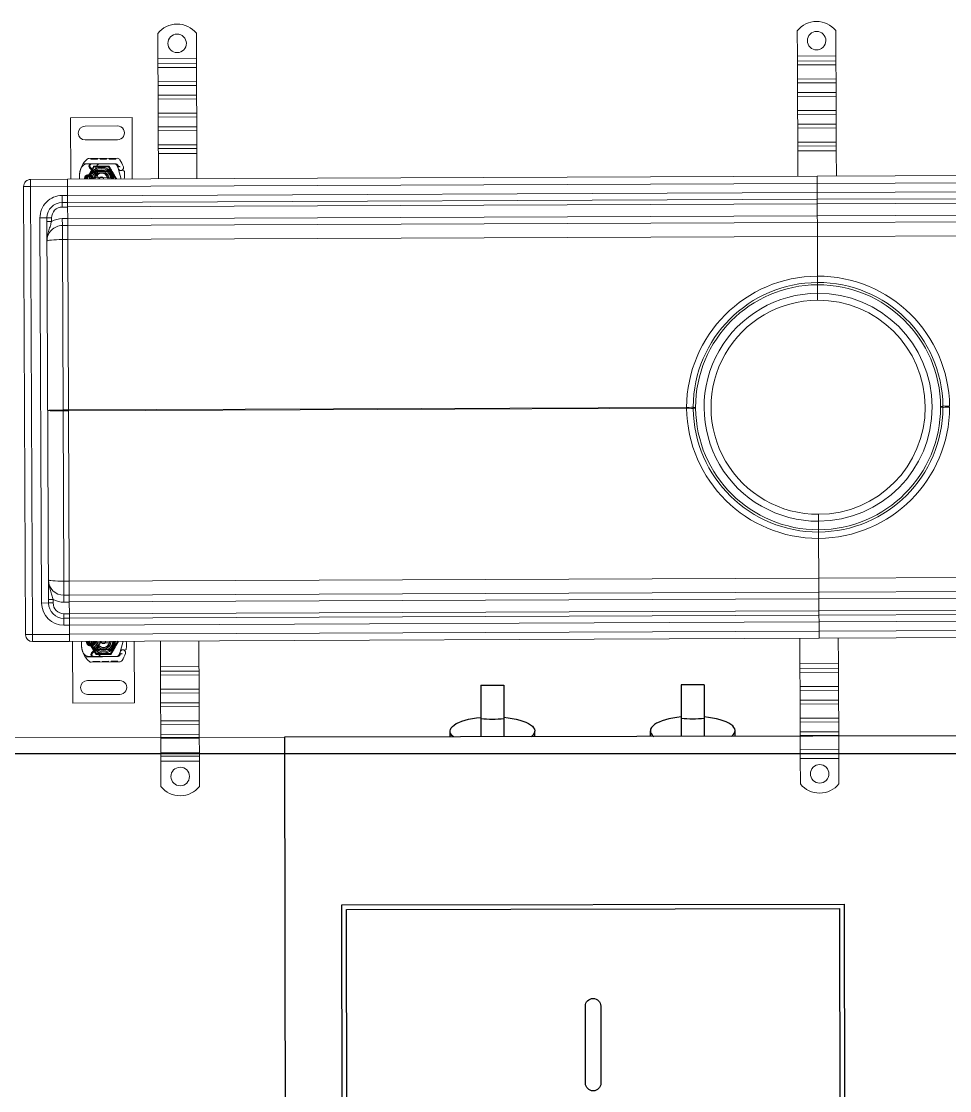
# Model space of a CAD drawing. Header units: millimetres. Extents: x -34838 to 729576, y -214038 to 121482.
# Drawn here: x 605840 to 606443, y -47510 to -46816 of the extents above; entities that cross this region are included whole.
import ezdxf

# ---------------------------------------------------------------- set-up
doc = ezdxf.new("R2010")
doc.units = ezdxf.units.MM
doc.header["$MEASUREMENT"] = 0
doc.layers.add('OBL. ЕЛЕКТР.', color=30, linetype='Continuous')
for name, color, linetype, lineweight in [('Obrys', 7, 'Continuous', 18), ('S-Prof__Обладнання__Обладнання для водопостачання та каналізації', 130, 'Continuous', 5), ('Двери ARCHICAD_Ном._пера__83', 7, 'Continuous', 13), ('Мийне', 150, 'Continuous', 9)]:
    doc.layers.add(name, color=color, linetype=linetype, lineweight=lineweight)

# ---------------------------------------------------------------- blocks, each defined once
blk = doc.blocks.new('1N0VT1I')
at = {"layer": 'OBL. ЕЛЕКТР.', "linetype": 'Continuous'}
for points in [[(119679.656, 210431.914), (119679.656, 210523.914), (119599.656, 210523.914), (119599.656, 210431.914), (119679.656, 210431.914)], [(119650.406, 210431.914), (119650.406, 210431.546)], [(119652.406, 210428.569), (119653.906, 210428.569), (119653.906, 210431.914)], [(119652.406, 210428.569), (119652.406, 210431.914)], [(119655.906, 210431.914), (119655.906, 210431.546)], [(119663.406, 210431.914), (119663.406, 210431.546)], [(119666.906, 210428.569), (119665.406, 210428.569), (119665.406, 210431.914)], [(119666.906, 210428.569), (119666.906, 210431.914)], [(119668.906, 210431.914), (119668.906, 210431.546)]]:
    blk.add_lwpolyline(points, dxfattribs=at)
at = {"layer": 'OBL. ЕЛЕКТР.'}
for points in [[(119643.356, 210510.414), (119675.956, 210510.414), (119675.956, 210442.814), (119643.356, 210442.814)], [(119643.656, 210510.114), (119675.656, 210510.114), (119675.656, 210443.114), (119643.656, 210443.114)]]:
    blk.add_lwpolyline(points, close=True, dxfattribs=at)
blk.add_lwpolyline([(119660.156, 210454.414), (119660.156, 210449.414, -1), (119659.156, 210449.414), (119659.156, 210454.414, -1), (119660.156, 210454.414, 1)], format="xyb", dxfattribs=at)
at = {"layer": 'OBL. ЕЛЕКТР.', "linetype": 'Continuous'}
for centre in [(119653.156, 210424), (119666.156, 210424)]:
    blk.add_arc(centre, 6.768, 83.63777, 96.36223, dxfattribs=at)
for start_param, end_param in [(9.018312, 10.719348), (4.988616, 6.689651)]:
    blk.add_ellipse((119653.156, 210431.546), major_axis=(2.75, 0), ratio=0.338182, start_param=start_param, end_param=end_param, dxfattribs=at)
at = {"layer": 'OBL. ЕЛЕКТР.', "linetype": 'Continuous', "extrusion": (0, 0, -1)}
for start_param, end_param in [(4.988616, 6.689651), (9.018312, 10.719348)]:
    blk.add_ellipse((119666.156, 210431.546), major_axis=(-2.75, 0), ratio=0.338182, start_param=start_param, end_param=end_param, dxfattribs=at)
blk = doc.blocks.new('0N1L')
at = {"layer": 'Мийне', "linetype": 'Continuous'}
blk.add_lwpolyline([(120306.656, 210197.686), (120306.656, 210289.686), (120266.656, 210289.686), (120266.656, 210197.686), (120306.656, 210197.686)], dxfattribs=at)
blk = doc.blocks.new('AUDIT_I_200716151807-1040')
at = {"layer": 'Obrys'}
for centre, radius, start, end in [((1647.25, -11377.4), 5, 157.94453, 163.11626), ((1656.08, -11382.35), 5.55, 87.70756, 90), ((1656.08, -11382.35), 5.05, 87.70756, 90), ((1666.67, -11374.15), 0.3, 340.06862, 24.29106), ((1668.05, -11375.64), 1, 198.73021, 231.39879), ((2573.59, -11375.64), 1, 308.60121, 341.26979), ((2574.96, -11374.15), 0.3, 155.70894, 199.93138), ((2585.55, -11382.35), 5.55, 90, 92.29244), ((2585.55, -11382.35), 5.05, 90, 92.29244), ((2594.38, -11377.4), 5, 16.88374, 22.05547), ((1646.92, -11380.6), 0.5, 90, 118.95502), ((1648.85, -11380.6), 0.5, 61.04498, 90), ((2592.78, -11380.6), 0.5, 90, 118.95502), ((2594.71, -11380.6), 0.5, 61.04498, 90), ((1647.25, -11687.3), 5, 196.88374, 202.05547), ((1646.92, -11684.1), 0.5, 241.04498, 270), ((1648.85, -11684.1), 0.5, 270, 298.95502), ((1656.08, -11682.35), 5.05, 270, 272.29244), ((1656.08, -11682.35), 5.55, 270, 272.29244), ((1668.05, -11689.05), 1, 128.60121, 161.26979), ((2573.59, -11689.05), 1, 18.73021, 51.39879), ((2585.55, -11682.35), 5.55, 267.70756, 270), ((2585.55, -11682.35), 5.05, 267.70756, 270), ((2592.78, -11684.1), 0.5, 241.04498, 270), ((2594.71, -11684.1), 0.5, 270, 298.95502), ((2594.38, -11687.3), 5, 337.94453, 343.11626), ((1666.67, -11690.54), 0.3, 335.70894, 19.93138), ((2574.96, -11690.54), 0.3, 160.06862, 204.29106)]:
    blk.add_arc(centre, radius, start, end, dxfattribs=at)
for centre, major_axis, ratio, start_param, end_param in [((1658.88, -11382.05), (-2.76, 2.81), 0.948675, 4.712185, 4.722398), ((1660.93, -11378.66), (0.68, 1.13), 0.865496, 4.64047, 5.024928), ((1631.08, -11532.35), (10, 0), 0.026147, 1.570796, 3.141593), ((1631.08, -11532.35), (-10, 0), 0.026147, 0, 1.570796), ((2035.59, -11531.69), (4.5, -0.03), 0.08689, 4.747797, 6.283185), ((2035.59, -11533), (4.5, 0.03), 0.08689, 0, 1.535389), ((2206.58, -11531.69), (-4.5, -0.03), 0.08689, 0, 1.535389), ((2206.58, -11533), (-4.5, 0.03), 0.08689, 4.747797, 6.283185), ((2611.08, -11532.35), (-10, 0), 0.026147, 3.141593, 4.712389), ((2611.08, -11532.35), (-10, 0), 0.026147, 1.570796, 3.141593), ((2580.7, -11686.03), (0.68, 1.13), 0.865496, 1.498877, 1.883336), ((2582.75, -11682.64), (-2.76, 2.81), 0.948675, 1.570592, 1.580806)]:
    blk.add_ellipse(centre, major_axis=major_axis, ratio=ratio, start_param=start_param, end_param=end_param, dxfattribs=at)
at = {"layer": 'Obrys', "extrusion": (0, 0, -1)}
for centre, major_axis, ratio, start_param, end_param in [((2580.7, -11378.66), (-0.68, 1.13), 0.865496, 4.64047, 5.024928), ((2582.75, -11382.05), (2.76, 2.81), 0.948675, 4.712185, 4.722398), ((1658.88, -11682.64), (2.76, 2.81), 0.948675, 1.570592, 1.580806), ((1660.93, -11686.03), (-0.68, 1.13), 0.865496, 1.498877, 1.883336)]:
    blk.add_ellipse(centre, major_axis=major_axis, ratio=ratio, start_param=start_param, end_param=end_param, dxfattribs=at)
blk = doc.blocks.new('Трап широкий')
for p, q in [((-426.14, 246.85), (-426.23, 230.37)), ((-401.14, 246.72), (-401.23, 230.23)), ((-11.14, 244.55), (-11.24, 228.07)), ((13.86, 244.41), (13.76, 227.93)), ((-426.23, 230.37), (-426.25, 227.18)), ((-401.23, 230.23), (-426.23, 230.37)), ((-401.23, 230.23), (-401.25, 227.05)), ((-426.31, 215.52), (-426.26, 224.71)), ((-426.25, 227.18), (-426.26, 224.71)), ((-401.26, 224.57), (-426.26, 224.71)), ((-401.25, 227.05), (-426.25, 227.18)), ((-401.31, 215.38), (-401.26, 224.57)), ((-401.25, 227.05), (-401.26, 224.57)), ((-11.32, 213.22), (-11.27, 222.41)), ((-11.25, 224.88), (-11.27, 222.41)), ((13.73, 222.27), (-11.27, 222.41)), ((-11.24, 228.07), (-11.25, 224.88)), ((13.75, 224.75), (-11.25, 224.88)), ((13.76, 227.93), (-11.24, 228.07)), ((13.68, 213.08), (13.73, 222.27)), ((13.75, 224.75), (13.73, 222.27)), ((13.76, 227.93), (13.75, 224.75)), ((-426.31, 215.52), (-426.33, 213.04)), ((-401.31, 215.38), (-426.31, 215.52)), ((-401.31, 215.38), (-401.33, 212.9)), ((-426.33, 213.04), (-426.36, 206.68)), ((-401.33, 212.9), (-426.33, 213.04)), ((-401.33, 212.9), (-401.36, 206.54)), ((-11.33, 210.74), (-11.37, 204.38)), ((-11.32, 213.22), (-11.33, 210.74)), ((13.67, 210.6), (-11.33, 210.74)), ((13.68, 213.08), (-11.32, 213.22)), ((13.67, 210.6), (13.63, 204.24)), ((13.68, 213.08), (13.67, 210.6)), ((-426.43, 195.01), (-426.37, 204.2)), ((-426.36, 206.68), (-426.37, 204.2)), ((-401.37, 204.07), (-426.37, 204.2)), ((-401.36, 206.54), (-426.36, 206.68)), ((-401.43, 194.87), (-401.37, 204.07)), ((-401.36, 206.54), (-401.37, 204.07)), ((-11.43, 192.71), (-11.38, 201.9)), ((-11.37, 204.38), (-11.38, 201.9)), ((13.62, 201.76), (-11.38, 201.9)), ((13.63, 204.24), (-11.37, 204.38)), ((13.57, 192.57), (13.62, 201.76)), ((13.63, 204.24), (13.62, 201.76)), ((-426.43, 195.01), (-426.44, 192.54)), ((-401.43, 194.87), (-426.43, 195.01)), ((-401.43, 194.87), (-401.44, 192.4)), ((-483.4, 192.68), (-483.62, 152.68)), ((-443.4, 192.46), (-483.4, 192.68)), ((-443.62, 152.46), (-443.4, 192.46)), ((-426.44, 192.54), (-426.47, 186.17)), ((-401.44, 192.4), (-426.44, 192.54)), ((-401.44, 192.4), (-401.47, 186.03)), ((-11.45, 190.24), (-11.48, 183.87)), ((-11.43, 192.71), (-11.45, 190.24)), ((13.55, 190.1), (-11.45, 190.24)), ((13.57, 192.57), (-11.43, 192.71)), ((13.55, 190.1), (13.52, 183.73)), ((13.57, 192.57), (13.55, 190.1)), ((-473.93, 187.13), (-452.93, 187.01)), ((-426.54, 174.51), (-426.49, 183.7)), ((-426.47, 186.17), (-426.49, 183.7)), ((-401.49, 183.56), (-426.49, 183.7)), ((-401.47, 186.03), (-426.47, 186.17)), ((-401.54, 174.37), (-401.49, 183.56)), ((-401.47, 186.03), (-401.49, 183.56)), ((-11.55, 172.21), (-11.49, 181.4)), ((-11.48, 183.87), (-11.49, 181.4)), ((13.51, 181.26), (-11.49, 181.4)), ((13.52, 183.73), (-11.48, 183.87)), ((13.45, 172.07), (13.51, 181.26)), ((13.52, 183.73), (13.51, 181.26)), ((-452.98, 178.01), (-473.98, 178.13)), ((-426.54, 174.51), (-426.55, 172.03)), ((-401.54, 174.37), (-426.54, 174.51)), ((-401.54, 174.37), (-401.55, 171.89)), ((-426.57, 168.85), (-426.66, 152.37)), ((-426.55, 172.03), (-426.57, 168.85)), ((-401.57, 168.71), (-426.57, 168.85)), ((-401.55, 171.89), (-426.55, 172.03)), ((-401.57, 168.71), (-401.66, 152.23)), ((-401.55, 171.89), (-401.57, 168.71)), ((-11.56, 169.73), (-11.58, 166.55)), ((-11.55, 172.21), (-11.56, 169.73)), ((13.44, 169.59), (-11.56, 169.73)), ((13.45, 172.07), (-11.55, 172.21)), ((13.44, 169.59), (13.42, 166.41)), ((13.45, 172.07), (13.44, 169.59)), ((-475.45, 162.7), (-470.24, 162.66)), ((-468.2, 160.61), (-472.87, 152.62)), ((-469.77, 162.56), (-472.4, 162.57)), ((-453.22, 166.01), (-471.45, 166.17)), ((-466.97, 155.67), (-471.32, 160.1)), ((-470.75, 160.22), (-468.5, 157.94)), ((-470.51, 166.16), (-470.52, 165.66)), ((-470.52, 165.66), (-466.01, 165.62)), ((-470.24, 162.66), (-464.24, 162.61)), ((-464.93, 162.53), (-469.77, 162.56)), ((-469.61, 166.15), (-469.61, 165.65)), ((-458.95, 160.56), (-468.2, 160.61)), ((-466.91, 166.13), (-466.92, 165.63)), ((-466.01, 166.12), (-466.01, 165.62)), ((-464.27, 162.53), (-464.93, 162.53)), ((-464.37, 166.11), (-464.38, 165.61)), ((-464.32, 165.61), (-464.38, 165.61)), ((-464.32, 166.11), (-464.32, 165.61)), ((-464.32, 165.61), (-460.28, 165.57)), ((-454.73, 162.47), (-464.27, 162.53)), ((-464.24, 162.61), (-454.7, 162.53)), ((-463.63, 166.1), (-463.63, 165.6)), ((-463.59, 166.1), (-463.6, 165.6)), ((-461.18, 166.08), (-461.19, 165.58)), ((-460.28, 166.07), (-460.28, 165.57)), ((-454.37, 152.52), (-458.95, 160.56)), ((-458.5, 166.06), (-458.5, 165.56)), ((-458.5, 166.06), (-458.5, 165.56)), ((-458.5, 165.56), (-456.38, 165.54)), ((-457.59, 166.05), (-457.6, 165.55)), ((-457.59, 166.05), (-457.6, 165.55)), ((-457.53, 166.05), (-457.54, 165.55)), ((-457.29, 166.05), (-457.3, 165.55)), ((-456.37, 166.04), (-456.38, 165.54)), ((-456.38, 165.54), (-454.25, 165.52)), ((-455.45, 166.03), (-455.45, 165.53)), ((-455.21, 166.03), (-455.22, 165.53)), ((-455.15, 166.03), (-455.15, 165.53)), ((-455.15, 166.03), (-455.15, 165.53)), ((-454.25, 166.02), (-454.25, 165.52)), ((-454.25, 166.02), (-454.25, 165.52)), ((-453.31, 161.11), (-452.73, 159.35)), ((-452.71, 160.83), (-452.91, 161.29)), ((-11.58, 166.55), (-11.67, 150.07)), ((13.42, 166.41), (-11.58, 166.55)), ((13.42, 166.41), (13.33, 149.93)), ((-509.69, 148.33), (-509.66, 152.83)), ((-485.66, 152.7), (-509.66, 152.83)), ((-470.84, 154.86), (-472.78, 154.87)), ((-472.78, 154.37), (-470.84, 154.36)), ((-467.8, 157.65), (-467.26, 157.64)), ((-467.49, 153.59), (-459.74, 153.55)), ((-467.26, 157.64), (-466.67, 157.64)), ((-466.67, 157.64), (-467.23, 158.14)), ((-466.16, 158.14), (-466.22, 158.14)), ((-466.16, 157.64), (-466.19, 157.64)), ((-463.59, 158.12), (-466.16, 158.14)), ((-466.16, 157.64), (-463.59, 157.62)), ((-463.39, 157.62), (-459.02, 157.42)), ((-459, 157.92), (-463.37, 158.12)), ((-452.57, 158.9), (-452.73, 159.35)), ((-450.88, 152.5), (-452.49, 158.66)), ((-515.8, -142.64), (-514.19, 148.35)), ((-509.69, 148.33), (-514.19, 148.35)), ((-509.69, 148.33), (-511.3, -142.67)), ((-509.69, 148.33), (-485.69, 148.2)), ((-485.72, 142.2), (-485.69, 148.2)), ((-485.66, 152.7), (-485.69, 148.2)), ((-485.69, 148.04), (0.81, 145.34)), ((0.83, 150), (-485.66, 152.7)), ((0.81, 145.34), (0.83, 150)), ((0.83, 150), (0.81, 145.34)), ((487.32, 147.3), (0.83, 150)), ((-489.24, 137.71), (-489.22, 142.21)), ((-489.22, 142.21), (-485.72, 142.2)), ((-485.74, 137.7), (-485.72, 142.2)), ((0.77, 139.34), (-485.72, 142.04)), ((0.75, 135), (0.77, 139.34)), ((0.77, 139.34), (0.75, 135)), ((0.81, 145.34), (0.77, 139.34)), ((0.77, 139.34), (0.81, 145.34)), ((487.27, 136.64), (0.77, 139.34)), ((0.81, 145.34), (487.3, 142.64)), ((-489.24, 137.71), (-489.26, 134.71)), ((-485.76, 134.7), (-489.26, 134.71)), ((-485.74, 137.7), (-489.24, 137.71)), ((-485.8, 127.2), (-485.76, 134.7)), ((-485.74, 137.7), (-485.76, 134.7)), ((-485.76, 134.8), (0.73, 132.1)), ((-485.74, 137.7), (0.75, 135)), ((0.73, 132.1), (0.69, 124.34)), ((0.69, 124.34), (0.73, 132.1)), ((0.75, 135), (0.73, 132.1)), ((0.73, 132.1), (0.75, 135)), ((0.73, 132.1), (487.23, 129.41)), ((0.75, 135), (487.24, 132.3)), ((-505.19, -122.2), (-503.8, 127.8)), ((-499.3, 127.77), (-503.8, 127.8)), ((-499.3, 127.77), (-500.69, -122.23)), ((-499.31, 125.47), (-496.31, 125.45)), ((-499.3, 127.77), (-496.3, 127.75)), ((-496.3, 127.75), (-496.31, 125.45)), ((-489.33, 122.72), (-489.3, 127.22)), ((-489.3, 127.22), (-485.8, 127.2)), ((-485.83, 122.7), (-485.8, 127.2)), ((0.69, 124.34), (-485.8, 127.04)), ((-489.33, 122.72), (-489.38, 113.59)), ((-485.83, 122.7), (-489.33, 122.72)), ((-485.85, 119.04), (-485.88, 113.57)), ((-485.83, 122.7), (0.67, 120)), ((0.67, 120), (0.61, 110.87)), ((0.61, 110.87), (0.67, 120)), ((0.67, 120), (0.69, 124.34)), ((0.69, 124.34), (0.67, 120)), ((0.67, 120), (487.16, 117.3)), ((487.18, 121.64), (0.69, 124.34)), ((-489.38, 113.59), (-489.99, 2.98)), ((-485.88, 113.57), (-489.38, 113.59)), ((-486.49, 2.96), (-485.88, 113.57)), ((-485.88, 113.57), (0.61, 110.87)), ((0.61, 110.87), (0.47, 85.11)), ((0.47, 85.11), (0.61, 110.87)), ((0.61, 110.87), (487.11, 108.17)), ((0.44, 79.5), (0.41, 74)), ((0.41, 74), (0.44, 79.5)), ((0.45, 81), (0.44, 79.5)), ((0.44, 79.5), (0.45, 81)), ((0.39, 69.5), (0.41, 74)), ((0.41, 74), (0.39, 69.5)), ((-490.61, -108.15), (-489.99, 2.46)), ((-489.99, 2.98), (-486.49, 2.96)), ((-489.99, 2.46), (-489.99, 2.98)), ((-486.49, 2.44), (-489.99, 2.46)), ((-486.49, 2.44), (-487.11, -108.17)), ((-85.34, 0.73), (-486.49, 2.96)), ((-486.49, 2.96), (-486.49, 2.44)), ((-486.49, 2.44), (-85.34, 0.21)), ((-79.5, 0.67), (-81, 0.68)), ((-79.5, 0.21), (-81, 0.22)), ((79.5, -0.21), (81, -0.22)), ((79.5, -0.67), (81, -0.68)), ((-0.41, -74), (-0.44, -79.5)), ((-0.44, -79.5), (-0.41, -74)), ((-0.41, -74), (-0.39, -69.5)), ((-0.39, -69.5), (-0.41, -74)), ((-0.44, -79.5), (-0.45, -81)), ((-0.45, -81), (-0.44, -79.5)), ((-0.47, -85.11), (-0.61, -110.87)), ((-0.61, -110.87), (-0.47, -85.11)), ((-490.66, -117.28), (-490.61, -108.15)), ((-487.11, -108.17), (-490.61, -108.15)), ((-487.14, -113.65), (-487.11, -108.17)), ((-0.61, -110.87), (-487.11, -108.17)), ((-0.61, -110.87), (-0.67, -120)), ((-0.67, -120), (-0.61, -110.87)), ((485.88, -113.57), (-0.61, -110.87)), ((-490.66, -117.28), (-490.68, -121.78)), ((-487.16, -117.3), (-490.66, -117.28)), ((-487.16, -117.3), (-487.18, -121.8)), ((-0.67, -120), (-487.16, -117.3)), ((-505.19, -122.2), (-500.69, -122.23)), ((-500.69, -122.23), (-497.69, -122.24)), ((-500.67, -119.92), (-497.67, -119.94)), ((-497.69, -122.24), (-497.67, -119.94)), ((-490.68, -121.78), (-487.18, -121.8)), ((-487.18, -121.8), (-487.22, -129.3)), ((-487.18, -121.64), (-0.69, -124.34)), ((-0.69, -124.34), (-0.73, -132.1)), ((-0.73, -132.1), (-0.69, -124.34)), ((-0.69, -124.34), (-0.67, -120)), ((-0.67, -120), (-0.69, -124.34)), ((-0.69, -124.34), (485.8, -127.04)), ((485.83, -122.7), (-0.67, -120)), ((-490.74, -132.28), (-490.72, -129.28)), ((-487.22, -129.3), (-490.72, -129.28)), ((-487.24, -132.3), (-487.22, -129.3)), ((-0.73, -132.1), (-487.23, -129.41)), ((-490.77, -136.78), (-490.74, -132.28)), ((-487.27, -136.8), (-490.77, -136.78)), ((-490.74, -132.28), (-487.24, -132.3)), ((-487.27, -136.8), (-487.3, -142.8)), ((-487.27, -136.8), (-487.24, -132.3)), ((-487.27, -136.64), (-0.77, -139.34)), ((-0.75, -135), (-487.24, -132.3)), ((-0.77, -139.34), (-0.75, -135)), ((-0.75, -135), (-0.77, -139.34)), ((-0.73, -132.1), (-0.75, -135)), ((-0.75, -135), (-0.73, -132.1)), ((485.74, -137.7), (-0.75, -135)), ((485.76, -134.8), (-0.73, -132.1)), ((-515.8, -142.64), (-511.3, -142.67)), ((-511.32, -147.17), (-511.3, -142.67)), ((-487.3, -142.8), (-511.3, -142.67)), ((-487.3, -142.8), (-487.32, -147.3)), ((-0.81, -145.34), (-487.3, -142.64)), ((-0.83, -150), (-0.81, -145.34)), ((-0.81, -145.34), (-0.83, -150)), ((-0.77, -139.34), (-0.81, -145.34)), ((-0.81, -145.34), (-0.77, -139.34)), ((485.69, -148.04), (-0.81, -145.34)), ((-0.77, -139.34), (485.72, -142.04)), ((-511.32, -147.17), (-487.32, -147.3)), ((-487.32, -147.3), (-0.83, -150)), ((-485.51, -187.31), (-485.29, -147.31)), ((-469.96, -155.41), (-474.54, -147.37)), ((-472.53, -149.63), (-474.47, -149.62)), ((-474.46, -149.12), (-472.53, -149.13)), ((-468.66, -150.48), (-473.07, -154.87)), ((-469.52, -152.45), (-468.98, -152.45)), ((-469.16, -148.4), (-461.42, -148.44)), ((-468.98, -152.45), (-468.39, -152.46)), ((-468.39, -152.46), (-468.95, -152.95)), ((-467.88, -152.46), (-467.91, -152.46)), ((-467.88, -152.46), (-465.31, -152.47)), ((-465.11, -152.47), (-460.74, -152.32)), ((-456.04, -147.47), (-460.71, -155.46)), ((-452.55, -147.49), (-454.23, -153.63)), ((-445.29, -147.53), (-445.51, -187.53)), ((-428.42, -164.11), (-428.33, -147.63)), ((-403.42, -164.25), (-403.33, -147.77)), ((-13.42, -166.41), (-13.33, -149.93)), ((-0.83, -150), (485.66, -152.7)), ((11.58, -166.55), (11.67, -150.07)), ((-477.23, -157.42), (-472.01, -157.43)), ((-471.54, -157.34), (-474.18, -157.32)), ((-472.5, -154.99), (-470.22, -152.74)), ((-472.01, -157.43), (-466.01, -157.45)), ((-466.7, -157.36), (-471.54, -157.34)), ((-460.71, -155.46), (-469.96, -155.41)), ((-467.88, -152.96), (-467.95, -152.96)), ((-465.32, -152.97), (-467.88, -152.96)), ((-466.04, -157.37), (-466.7, -157.36)), ((-456.5, -157.42), (-466.04, -157.37)), ((-466.01, -157.45), (-456.48, -157.47)), ((-460.72, -152.82), (-465.09, -152.97)), ((-455.07, -156.07), (-454.46, -154.32)), ((-454.47, -155.8), (-454.68, -156.25)), ((-454.31, -153.87), (-454.46, -154.32)), ((-455.03, -160.98), (-473.26, -160.93)), ((-472.33, -160.43), (-467.82, -160.44)), ((-472.33, -160.93), (-472.33, -160.43)), ((-471.42, -160.93), (-471.42, -160.43)), ((-468.73, -160.94), (-468.72, -160.44)), ((-467.82, -160.94), (-467.82, -160.44)), ((-466.13, -160.45), (-466.18, -160.45)), ((-466.18, -160.95), (-466.18, -160.45)), ((-466.13, -160.45), (-462.09, -160.46)), ((-466.13, -160.95), (-466.13, -160.45)), ((-465.44, -160.95), (-465.44, -160.45)), ((-465.4, -160.95), (-465.4, -160.45)), ((-463, -160.96), (-462.99, -160.46)), ((-462.09, -160.96), (-462.09, -160.46)), ((-460.31, -160.46), (-458.18, -160.47)), ((-460.31, -160.96), (-460.31, -160.46)), ((-460.31, -160.96), (-460.31, -160.46)), ((-459.41, -160.97), (-459.41, -160.47)), ((-459.41, -160.97), (-459.41, -160.47)), ((-459.34, -160.97), (-459.34, -160.47)), ((-459.11, -160.97), (-459.11, -160.47)), ((-458.19, -160.97), (-458.18, -160.47)), ((-458.18, -160.47), (-456.06, -160.47)), ((-457.26, -160.97), (-457.26, -160.47)), ((-457.03, -160.97), (-457.02, -160.47)), ((-456.96, -160.97), (-456.96, -160.47)), ((-456.96, -160.97), (-456.96, -160.47)), ((-456.06, -160.97), (-456.06, -160.47)), ((-456.06, -160.97), (-456.06, -160.47)), ((-428.43, -167.29), (-428.42, -164.11)), ((-428.42, -164.11), (-403.42, -164.25)), ((-403.43, -167.43), (-403.42, -164.25)), ((-13.44, -169.59), (-13.42, -166.41)), ((-13.42, -166.41), (11.58, -166.55)), ((11.56, -169.73), (11.58, -166.55)), ((-454.93, -172.98), (-475.93, -172.86)), ((-428.45, -169.77), (-428.5, -178.96)), ((-428.45, -169.77), (-428.43, -167.29)), ((-428.45, -169.77), (-403.45, -169.9)), ((-428.43, -167.29), (-403.43, -167.43)), ((-403.45, -169.9), (-403.5, -179.1)), ((-403.45, -169.9), (-403.43, -167.43)), ((-13.45, -172.07), (-13.51, -181.26)), ((-13.45, -172.07), (-13.44, -169.59)), ((-13.45, -172.07), (11.55, -172.21)), ((-13.44, -169.59), (11.56, -169.73)), ((11.55, -172.21), (11.49, -181.4)), ((11.55, -172.21), (11.56, -169.73)), ((-428.51, -181.43), (-428.5, -178.96)), ((-428.5, -178.96), (-403.5, -179.1)), ((-403.51, -181.57), (-403.5, -179.1)), ((-445.51, -187.53), (-485.51, -187.31)), ((-475.98, -181.86), (-454.98, -181.98)), ((-428.55, -187.8), (-428.51, -181.43)), ((-428.51, -181.43), (-403.51, -181.57)), ((-403.55, -187.94), (-403.51, -181.57)), ((-13.55, -190.1), (-13.52, -183.73)), ((-13.52, -183.73), (-13.51, -181.26)), ((-13.52, -183.73), (11.48, -183.87)), ((-13.51, -181.26), (11.49, -181.4)), ((11.45, -190.24), (11.48, -183.87)), ((11.48, -183.87), (11.49, -181.4)), ((-428.56, -190.27), (-428.61, -199.46)), ((-428.56, -190.27), (-428.55, -187.8)), ((-428.56, -190.27), (-403.56, -190.41)), ((-428.55, -187.8), (-403.55, -187.94)), ((-403.56, -190.41), (-403.61, -199.6)), ((-403.56, -190.41), (-403.55, -187.94)), ((-13.57, -192.57), (-13.62, -201.76)), ((-13.57, -192.57), (-13.55, -190.1)), ((-13.57, -192.57), (11.43, -192.71)), ((-13.55, -190.1), (11.45, -190.24)), ((11.43, -192.71), (11.38, -201.9)), ((11.43, -192.71), (11.45, -190.24)), ((-428.63, -201.94), (-428.61, -199.46)), ((-428.61, -199.46), (-403.61, -199.6)), ((-403.63, -202.08), (-403.61, -199.6)), ((-428.66, -208.3), (-428.63, -201.94)), ((-428.63, -201.94), (-403.63, -202.08)), ((-403.66, -208.44), (-403.63, -202.08)), ((-13.67, -210.6), (-13.63, -204.24)), ((-13.63, -204.24), (-13.62, -201.76)), ((-13.63, -204.24), (11.37, -204.38)), ((-13.62, -201.76), (11.38, -201.9)), ((11.33, -210.74), (11.37, -204.38)), ((11.37, -204.38), (11.38, -201.9)), ((-428.68, -210.78), (-428.73, -219.97)), ((-428.68, -210.78), (-428.66, -208.3)), ((-428.68, -210.78), (-403.68, -210.92)), ((-428.66, -208.3), (-403.66, -208.44)), ((-403.68, -210.92), (-403.73, -220.11)), ((-403.68, -210.92), (-403.66, -208.44)), ((-13.68, -213.08), (-13.73, -222.27)), ((-13.68, -213.08), (-13.67, -210.6)), ((-13.68, -213.08), (11.32, -213.22)), ((-13.67, -210.6), (11.33, -210.74)), ((11.32, -213.22), (11.27, -222.41)), ((11.32, -213.22), (11.33, -210.74)), ((-428.74, -222.44), (-428.73, -219.97)), ((-428.73, -219.97), (-403.73, -220.11)), ((-403.74, -222.58), (-403.73, -220.11)), ((-428.85, -242.11), (-428.76, -225.63)), ((-428.76, -225.63), (-428.74, -222.44)), ((-428.76, -225.63), (-403.76, -225.76)), ((-428.74, -222.44), (-403.74, -222.58)), ((-403.85, -242.25), (-403.76, -225.76)), ((-403.76, -225.76), (-403.74, -222.58)), ((-13.86, -244.41), (-13.76, -227.93)), ((-13.76, -227.93), (-13.75, -224.75)), ((-13.76, -227.93), (11.24, -228.07)), ((-13.75, -224.75), (-13.73, -222.27)), ((-13.75, -224.75), (11.25, -224.88)), ((-13.73, -222.27), (11.27, -222.41)), ((11.14, -244.55), (11.24, -228.07)), ((11.24, -228.07), (11.25, -224.88)), ((11.25, -224.88), (11.27, -222.41))]:
    blk.add_line(p, q)
for centre, major_axis, ratio, start_param, end_param in [((-413.69, 236.8), (11.3, 11.33), 1, -0.118438, 1.674894), ((1.3, 234.5), (11.33, -11.3), 1, 1.452358, 3.24569), ((-413.67, 240.3), (4.24, 4.25), 1, 2.349024, 8.632209), ((1.32, 238), (4.25, -4.24), 1, 3.919820396809793, 10.20300570398938), ((-473.96, 182.63), (3.18, 3.19), 1, 0.778228, 3.91982), ((-452.96, 182.51), (3.18, 3.19), 1, 3.91982, 7.061413), ((-463.82, 154.92), (9.88, 9.92), 1, 1.474391, 2.022059), ((-472.43, 157.57), (3.54, -3.53), 1, 2.349024, 3.53488), ((-471.46, 164.17), (1.42, -1.41), 1, 2.346186, 3.045187), ((-470.25, 161.16), (1.06, -1.06), 1, 2.346186, 4.702001), ((-463.62, 152.57), (5.52, -5.51), 1, 0.778228, 3.91982), ((-463.62, 152.57), (5.4, 5.42), 1, -0.792569, 2.349024), ((-469.77, 161.18), (0.972, -0.969), 1, 2.349024, 4.704839), ((-459.34, 158.75), (5.65, 5.67), 1, 2.182028, 2.876193), ((-459.36, 158.78), (5.6, -5.58), 1, 3.755662, 4.006817), ((-464.26, 159.61), (2.12, -2.12), 1, 2.346186, 3.752824), ((-464.28, 159.63), (2.05, -2.05), 1, 2.349024, 3.755662), ((-455.21, 160.48), (1.42, -1.41), 1, 1.105131, 2.349024), ((-454.74, 160.47), (1.41, 1.42), 1, -0.36861, 0.778228), ((-454.72, 160.43), (1.48, 1.49), 1, -0.358794, 0.77539), ((-453.24, 164.01), (1.41, 1.42), 1, -0.237023, 0.77539), ((-451.01, 159.89), (1.24, 1.24), 1, 1.86738, 5.83243), ((-450.93, 159.95), (1.34, 1.34), 1, 2.001156, 2.675928), ((-471.82, 152.62), (14.8, -14.75), 0.999988, 1.181501, 1.212006), ((-471.82, 152.62), (16.8, 16.86), 1, -0.450755, -0.237023), ((-509.69, 148.33), (3.18, 3.19), 1, 0.778228, 2.349024), ((-462.87, 154.59), (10.62, -10.59), 1, 3.592855, 3.945058), ((-471.87, 154.41), (4.25, -4.24), 1, 3.945058, 4.223329), ((-471.82, 152.62), (2.12, 2.12), 1, -0.792569, 2.349024), ((-471.82, 152.62), (1.77, -1.76), 1, 0.778228, 3.91982), ((-471.82, 152.62), (1.42, -1.41), 1, 2.854385, 3.91982), ((-471.82, 152.62), (1.41, 1.42), 1, -0.792569, 0.272867), ((-463.62, 152.57), (4.9, 4.91), 1, -0.792569, 2.349024), ((-463.62, 152.57), (4.24, 4.25), 1, -0.792569, 2.349024), ((-463.62, 152.57), (3.57, 3.58), 1, 1.508741, 2.349024), ((-463.62, 152.57), (3.53, 3.54), 1, -0.792569, 2.349024), ((-463.62, 152.57), (3.54, -3.53), 1, 3.718463, 3.91982), ((-463.62, 152.57), (3.53, 3.54), 1, -0.591211, 2.147666), ((-467.79, 158.65), (0.708, -0.706), 1, 4.704839, 5.490617), ((-463.62, 152.57), (2.96, 2.97), 1, -0.792569, 2.349024), ((-463.62, 152.57), (2.82, 2.83), 1, -0.539888, 2.096344), ((-463.62, 152.57), (3.57, 3.58), 1, 0.778228, 1.508741), ((-470.18, 152.52), (3.18, 3.19), 0.999998, -0.2654, -0.010388), ((-470.18, 152.52), (3.18, 3.19), 1, -0.772338, -0.265399), ((-463.62, 152.57), (1.06, -1.06), 1, 0.778228, 3.91982), ((-463.62, 152.57), (0.988, 0.992), 1, -0.792569, 2.349024), ((-459.07, 156.42), (0.708, -0.706), 1, 0.51068, 2.309013), ((-459.07, 156.42), (1.06, -1.06), 1, 0.511203, 2.309013), ((-463.62, 152.57), (3.54, -3.53), 1, 0.778228, 0.979586), ((-451.03, 159.95), (1.38, 1.38), 1, 3.246102, 4.374509), ((-449.75, 157.3), (0.706, 0.708), 1, -0.690818, 1.232917), ((-470.65, 155.28), (15.53, 15.58), 1, -0.914078, -0.690818), ((-489.3, 127.72), (10.27, -10.24), 1, 2.349024, 3.91982), ((-489.3, 127.72), (7.06, 7.08), 1, 0.778228, 2.349024), ((-489.3, 127.72), (4.96, -4.94), 1, 2.349024, 3.91982), ((-489.38, 112.72), (10.27, -10.24), 1, 2.349024, 2.852826), ((-489.38, 112.72), (7.08, -7.06), 1, 2.349024, 3.91982), ((-489.38, 112.72), (10, -0.06), 0.087156, 1.570796, 3.141593), ((0.15, -0.39), (60.56, -60.36), 1, 2.350852, 3.91218), ((-0.16, -0.39), (60.56, -60.36), 1, 0.785868, 2.347196), ((0, 0), (57.37, -57.18), 1, 2.349024, 3.91218), ((0, 0), (56.31, -56.12), 1, 2.349024, 3.916933), ((0, 0), (56.31, -56.12), 1, 0.781115, 2.349024), ((0, 0), (57.37, -57.18), 1, 0.785868, 2.349024), ((0, 0), (52.41, -52.24), 1, 2.349024, 5.490617), ((0, 0), (49.22, -49.06), 1, 2.349024, 5.490617), ((0, 0), (52.41, -52.24), 1, 5.490617, 8.632209), ((0, 0), (49.22, -49.06), 1, 5.490617, 8.632209), ((0.16, 0.39), (60.56, -60.36), 1, 3.927461, 5.488789), ((0, 0), (56.31, -56.12), 1, 3.922708, 5.490617), ((0, 0), (57.37, -57.18), 1, 3.927461, 5.490617), ((-0.15, 0.39), (60.56, -60.36), 1, 5.492445, 7.053772), ((0, 0), (57.37, -57.18), 1, 5.490617, 7.053772), ((0, 0), (56.31, -56.12), 1, 5.490617, 7.058525), ((-490.6, -107.28), (7.08, -7.06), 1, 3.91982, 5.490617), ((-490.6, -107.28), (10, -0.06), 0.087156, 3.141593, 4.712389), ((-490.69, -122.28), (10.27, -10.24), 1, 3.91982, 5.490617), ((-490.69, -122.28), (7.06, 7.08), 1, 2.349024, 3.91982), ((-490.69, -122.28), (4.94, 4.96), 1, 2.349024, 3.91982), ((-490.6, -107.28), (10.24, 10.27), 1, 3.416018, 3.91982), ((-511.3, -142.67), (3.19, -3.18), 1, 3.91982, 5.490617), ((-464.56, -149.45), (10.59, 10.62), 1, 2.323786, 2.675989), ((-473.55, -149.17), (4.24, 4.25), 1, 2.045516, 2.323786), ((-473.49, -147.38), (2.12, 2.12), 1, 2.349024, 5.490617), ((-473.49, -147.38), (1.76, 1.77), 1, 2.349024, 5.490617), ((-473.49, -147.38), (1.41, 1.42), 1, 2.349024, 3.41446), ((-465.29, -147.42), (5.52, -5.51), 1, 3.91982, 7.061413), ((-465.29, -147.42), (5.4, 5.42), 1, 2.349024, 5.490617), ((-473.49, -147.38), (1.42, -1.41), 1, 5.995977, 7.061413), ((-465.29, -147.42), (4.9, 4.91), 1, 2.349024, 5.490617), ((-465.29, -147.42), (4.24, 4.25), 1, 2.349024, 5.490617), ((-465.29, -147.42), (3.57, 3.58), 1, 2.349024, 3.189307), ((-465.29, -147.42), (3.53, 3.54), 1, 2.349024, 5.490617), ((-465.29, -147.42), (3.53, 3.54), 1, 2.349024, 2.550382), ((-469.52, -153.45), (0.708, -0.706), 1, 2.349024, 3.134802), ((-465.29, -147.42), (3.54, -3.53), 1, 4.121178, 6.860055), ((-465.29, -147.42), (2.96, 2.97), 1, 2.349024, 5.490617), ((-461.07, -153.64), (5.67, -5.65), 1, 3.392651, 4.086816), ((-465.29, -147.42), (2.83, -2.82), 1, 4.172501, 6.808733), ((-465.29, -147.42), (3.57, 3.58), 1, 3.189307, 3.91982), ((-471.84, -147.29), (3.18, 3.19), 1, 4.708436, 4.963447), ((-471.84, -147.29), (3.19, -3.18), 1, 0.251059, 0.757998), ((-465.29, -147.42), (1.06, 1.06), 1, 2.349024, 5.490617), ((-465.29, -147.42), (0.992, -0.988), 1, 3.91982, 7.061413), ((-460.77, -151.32), (0.708, -0.706), 1, 5.530627, 7.32896), ((-460.77, -151.32), (1.06, 1.06), 1, 3.959831, 5.757641), ((-465.29, -147.42), (3.54, -3.53), 1, 0.57687, 0.778228), ((-451.46, -152.3), (0.708, -0.706), 1, 5.035928, 6.959662), ((-472.34, -150.05), (15.58, -15.53), 1, 0.676477, 0.899737), ((-474.15, -152.32), (3.53, 3.54), 1, 2.733965, 3.91982), ((-465.51, -149.76), (9.92, -9.88), 1, 4.246786, 4.794454), ((-472.01, -155.93), (1.06, -1.06), 1, 3.13764, 5.493455), ((-471.53, -155.96), (0.969, 0.972), 1, 1.564006, 3.91982), ((-461.09, -153.68), (5.58, 5.6), 1, 2.262028, 2.513182), ((-466, -154.45), (2.12, 2.12), 1, 2.51602, 3.922658), ((-466.02, -154.47), (2.05, -2.05), 1, 4.083979, 5.490617), ((-456.96, -155.42), (1.42, -1.41), 1, 5.490617, 6.734509), ((-456.49, -155.42), (1.42, -1.41), 1, 5.490617, 6.637454), ((-456.47, -155.37), (1.48, 1.49), 1, 3.922658, 5.056842), ((-452.75, -154.88), (1.24, -1.24), 1, 0.436415, 4.401465), ((-452.68, -154.94), (1.34, -1.34), 1, 3.592917, 4.267688), ((-473.49, -147.38), (14.75, 14.8), 0.999984, -1.226348, -1.195843), ((-452.77, -154.94), (1.38, 1.38), 1, 0.323539, 1.451946), ((-473.49, -147.38), (16.86, -16.8), 1, 0.222682, 0.436415), ((-473.25, -158.93), (1.41, 1.42), 1, 3.223657, 3.922658), ((-455.03, -158.98), (1.41, 1.42), 1, 3.922658, 4.935071), ((-475.95, -177.36), (3.18, 3.19), 1, 0.778228, 3.91982), ((-454.95, -177.48), (3.18, 3.19), 1, 3.91982, 7.061413), ((-416.31, -235.7), (4.24, 4.25), 1, 2.349024, 8.632209), ((-1.32, -238), (4.25, -4.24), 1, 3.919820396809793, 10.20300570398938), ((-416.29, -232.2), (11.33, -11.3), 1, 4.593951, 6.387283), ((-1.3, -234.5), (11.3, 11.33), 1, 3.023154, 4.816486)]:
    blk.add_ellipse(centre, major_axis=major_axis, ratio=ratio, start_param=start_param, end_param=end_param)
for points, weights in [([(-473.44, 152.63), (-470.96, 156.86), (-468.48, 161.1)], [1, 1.15470053838, 1]), ([(-468.48, 161.1), (-463.58, 161.07), (-458.67, 161.05)], [1, 1.15470053838, 1]), ([(-458.67, 161.05), (-456.24, 156.78), (-453.81, 152.52)], [1, 1.15470053838, 1]), ([(-468.52, 153.6), (-467.95, 153.6), (-467.49, 153.59)], [1.01967201941, 1.01641431551, 1]), ([(-459.74, 153.55), (-459.29, 153.55), (-458.72, 153.55)], [1, 1.01641431551, 1.01967201941]), ([(-475.1, -147.37), (-472.67, -151.63), (-470.24, -155.89)], [1, 1.15470053838, 1]), ([(-470.19, -148.4), (-469.62, -148.4), (-469.16, -148.4)], [1.01967201941, 1.01641431551, 1]), ([(-461.42, -148.44), (-460.96, -148.45), (-460.39, -148.45)], [1, 1.01641431551, 1.01967201941]), ([(-460.43, -155.95), (-457.95, -151.71), (-455.47, -147.48)], [1, 1.15470053838, 1]), ([(-470.24, -155.89), (-465.33, -155.92), (-460.43, -155.95)], [1, 1.15470053838, 1])]:
    blk.add_rational_spline(points, weights, degree=2)
for points, knots in [([(-451.4, 160.53), (-451.4, 160.53), (-451.4, 160.53), (-451.5, 160.56), (-451.59, 160.59), (-451.78, 160.63), (-451.87, 160.65), (-452.08, 160.68), (-452.19, 160.69), (-452.37, 160.7), (-452.44, 160.71), (-452.53, 160.71), (-452.55, 160.71), (-452.55, 160.71)], [-0.0004584, -0.0004584, -0.0004584, -0.0004584, 0, 0, 0.0291314, 0.0291314, 0.0589228, 0.0589228, 0.0992017, 0.0992017, 0.136201, 0.136201, 0.171809, 0.171809, 0.171809, 0.171809]), ([(-477.21, 159.05), (-477.35, 158.59), (-477.47, 158.12), (-477.56, 157.67), (-477.66, 157.21), (-477.73, 156.77), (-477.78, 156.33), (-477.81, 156.11), (-477.83, 155.88), (-477.84, 155.66), (-477.87, 155.21), (-477.88, 154.74), (-477.87, 154.28)], [0.7738005, 0.7738005, 0.7738005, 0.7738005, 0.907672, 0.907672, 0.907672, 1.0415435, 1.0415435, 1.0415435, 1.1084793, 1.1084793, 1.1084793, 1.2423508, 1.2423508, 1.2423508, 1.2423508]), ([(-466.22, 158.14), (-466.33, 158.14), (-466.46, 158.14), (-466.62, 158.14), (-466.74, 158.14), (-466.86, 158.14), (-467, 158.14), (-467.09, 158.14), (-467.17, 158.14), (-467.22, 158.14), (-467.23, 158.14), (-467.23, 158.14)], [-0.7393749, -0.7393749, -0.7393749, -0.7393749, -0.7082852, -0.7082852, -0.6895882, -0.6708911, -0.6708911, -0.6337981, -0.6337981, -0.6153592, -0.5969202, -0.5969202, -0.5969202, -0.5969202]), ([(-466.67, 157.64), (-466.67, 157.64), (-466.67, 157.64), (-466.65, 157.64), (-466.61, 157.64), (-466.57, 157.64), (-466.5, 157.64), (-466.45, 157.64), (-466.39, 157.64), (-466.31, 157.64), (-466.25, 157.64), (-466.19, 157.64)], [0.5969202, 0.5969202, 0.5969202, 0.5969202, 0.6153592, 0.6337981, 0.6337981, 0.6708911, 0.6708911, 0.6895882, 0.7082852, 0.7082852, 0.7393749, 0.7393749, 0.7393749, 0.7393749]), ([(-458.27, 157.03), (-458.21, 156.99), (-458.15, 156.95), (-458.02, 156.86), (-457.96, 156.82), (-457.91, 156.77)], [-0.04454091, -0.04454091, -0.04454091, -0.04454091, -0.02228535, -0.02228535, -0.00002713, -0.00002713, -0.00002713, -0.00002713]), ([(-458.26, 155.56), (-458.23, 155.66), (-458.21, 155.76), (-458.16, 155.95), (-458.13, 156.05), (-458.1, 156.14)], [0.00007426, 0.00007426, 0.00007426, 0.00007426, 0.03418726, 0.03418726, 0.06833615, 0.06833615, 0.06833615, 0.06833615]), ([(-458.1, 156.15), (-458.09, 156.04), (-458.09, 155.93), (-458.12, 155.71), (-458.14, 155.59), (-458.18, 155.48)], [0, 0, 0, 0, 0.03525254, 0.03525254, 0.07338193, 0.07338193, 0.07338193, 0.07338193]), ([(-457.83, 155.56), (-457.83, 155.58), (-457.83, 155.6), (-457.81, 155.82), (-457.82, 156.03), (-457.92, 156.43), (-457.99, 156.61), (-458.12, 156.81), (-458.15, 156.84), (-458.17, 156.87)], [0, 0, 0, 0, 0.0055623, 0.0055623, 0.0740936, 0.0740936, 0.1354374, 0.1354374, 0.1481916, 0.1481916, 0.1481916, 0.1481916]), ([(-458.15, 155.45), (-458.09, 155.47), (-458.04, 155.48), (-457.94, 155.52), (-457.88, 155.54), (-457.83, 155.56)], [0.00004811, 0.00004811, 0.00004811, 0.00004811, 0.0187128, 0.0187128, 0.03730006, 0.03730006, 0.03730006, 0.03730006]), ([(-455.83, 152.53), (-455.82, 153.12), (-455.92, 153.72), (-456.11, 154.28), (-456.45, 155.26), (-457.08, 156.14), (-457.91, 156.77)], [95.8185759, 95.8185759, 95.8185759, 95.8185759, 96.1545619, 96.1545619, 96.1545619, 96.7427307, 96.7427307, 96.7427307, 96.7427307]), ([(-456.36, 152.53), (-456.4, 153.06), (-456.53, 153.58), (-456.75, 154.06), (-457, 154.63), (-457.37, 155.14), (-457.83, 155.56)], [0.5953414, 0.5953414, 0.5953414, 0.5953414, 0.7545984, 0.7545984, 0.7545984, 0.9423626, 0.9423626, 0.9423626, 0.9423626]), ([(-452.5, 158.67), (-452.5, 158.67), (-452.5, 158.67), (-452.51, 158.72), (-452.53, 158.76), (-452.54, 158.81)], [-0.08491287, -0.08491287, -0.08491287, -0.08491287, -0.08476972, -0.08476972, 0, 0, 0, 0]), ([(-450.18, 158.2), (-450.28, 158.15), (-450.38, 158.11), (-450.7, 158.02), (-450.9, 158), (-451.25, 158.01), (-451.4, 158.03), (-451.64, 158.1), (-451.74, 158.14), (-451.99, 158.25), (-452.14, 158.35), (-452.25, 158.44)], [-1.7533506, -1.7533506, -1.7533506, -1.7533506, -1.6908696, -1.6908696, -1.5574964, -1.5574964, -1.4465152, -1.4465152, -1.3614211, -1.3614211, -1.2086509, -1.2086509, -1.2086509, -1.2086509]), ([(-448.75, 157.39), (-448.75, 157.39), (-448.75, 157.39), (-448.77, 157.55), (-448.88, 157.69), (-449.11, 157.78)], [-0.05151133, -0.05151133, -0.05151133, -0.05151133, -0.05126221, -0.05126221, -0.00001736, -0.00001736, -0.00001736, -0.00001736]), ([(-496.31, 125.45), (-496.53, 124.57), (-496.8, 123.64), (-497.4, 121.76), (-497.74, 120.79), (-498.07, 119.76), (-498.4, 118.72), (-498.73, 117.63), (-499.1, 115.86), (-499.2, 115.26), (-499.31, 114.33), (-499.33, 114.02), (-499.37, 113.4), (-499.38, 113.08), (-499.38, 112.77)], [0, 0, 0, 0, 0.382561, 0.382561, 0.756879, 0.756879, 0.756879, 1.135319, 1.135319, 1.324539, 1.324539, 1.419149, 1.419149, 1.513759, 1.513759, 1.513759, 1.513759]), ([(-485.83, 122.7), (-485.83, 122.7), (-485.83, 122.5), (-485.84, 121.62), (-485.84, 120.94), (-485.85, 119.59), (-485.86, 119.05), (-485.86, 118.48)], [0, 0, 0, 0, 0.25, 0.25, 0.5, 0.5, 0.6374743, 0.6374743, 0.6374743, 0.6374743]), ([(0.47, 85.11), (0.47, 84.52), (0.47, 83.96), (0.46, 82.91), (0.46, 82.45), (0.45, 81.73), (0.45, 81.46), (0.45, 81.09), (0.45, 81.04), (0.45, 81)], [0, 0, 0, 0, 0.175693, 0.175693, 0.3514529, 0.3514529, 0.5105786, 0.5105786, 0.6697314, 0.6697314, 0.6697314, 0.6697314]), ([(0.45, 81), (0.45, 81.04), (0.45, 81.11), (0.45, 81.56), (0.45, 81.89), (0.46, 82.67), (0.46, 83.11), (0.47, 84.06), (0.47, 84.58), (0.47, 85.11)], [0, 0, 0, 0, 0.1760049, 0.1760049, 0.3519449, 0.3519449, 0.5108582, 0.5108582, 0.6697471, 0.6697471, 0.6697471, 0.6697471]), ([(-85.34, 0.73), (-85.34, 0.65), (-85.34, 0.56), (-85.34, 0.39), (-85.34, 0.3), (-85.34, 0.21)], [-0.1306547, -0.1306547, -0.1306547, -0.1306547, -0.0653274, -0.0653274, 0, 0, 0, 0]), ([(-81, 0.68), (-81, 0.61), (-81, 0.53), (-81, 0.37), (-81, 0.29), (-81, 0.22)], [0, 0, 0, 0, 0.02295698, 0.02295698, 0.04591397, 0.04591397, 0.04591397, 0.04591397]), ([(-79.5, 0.21), (-79.5, 0.29), (-79.5, 0.36), (-79.5, 0.52), (-79.5, 0.59), (-79.5, 0.67)], [-0.04591397, -0.04591397, -0.04591397, -0.04591397, -0.02295698, -0.02295698, 0, 0, 0, 0]), ([(79.5, -0.21), (79.5, -0.29), (79.5, -0.36), (79.5, -0.52), (79.5, -0.59), (79.5, -0.67)], [-0.04591397, -0.04591397, -0.04591397, -0.04591397, -0.02295698, -0.02295698, 0, 0, 0, 0]), ([(81, -0.68), (81, -0.61), (81, -0.53), (81, -0.37), (81, -0.29), (81, -0.22)], [0, 0, 0, 0, 0.02295698, 0.02295698, 0.04591397, 0.04591397, 0.04591397, 0.04591397]), ([(-0.45, -81), (-0.45, -81.04), (-0.45, -81.11), (-0.45, -81.56), (-0.45, -81.89), (-0.46, -82.67), (-0.46, -83.11), (-0.47, -84.06), (-0.47, -84.58), (-0.47, -85.11)], [0, 0, 0, 0, 0.1760049, 0.1760049, 0.3519449, 0.3519449, 0.5108582, 0.5108582, 0.6697471, 0.6697471, 0.6697471, 0.6697471]), ([(-0.47, -85.11), (-0.47, -84.52), (-0.47, -83.96), (-0.46, -82.91), (-0.46, -82.45), (-0.45, -81.73), (-0.45, -81.46), (-0.45, -81.09), (-0.45, -81.04), (-0.45, -81)], [0, 0, 0, 0, 0.175693, 0.175693, 0.3514529, 0.3514529, 0.5105786, 0.5105786, 0.6697314, 0.6697314, 0.6697314, 0.6697314]), ([(-497.67, -119.94), (-497.88, -119.06), (-498.14, -118.12), (-498.72, -116.23), (-499.04, -115.26), (-499.37, -114.23), (-499.69, -113.19), (-500.01, -112.09), (-500.36, -110.32), (-500.45, -109.71), (-500.54, -108.79), (-500.57, -108.48), (-500.6, -107.85), (-500.6, -107.54), (-500.6, -107.23)], [0, 0, 0, 0, 0.382561, 0.382561, 0.756879, 0.756879, 0.756879, 1.135319, 1.135319, 1.324539, 1.324539, 1.419149, 1.419149, 1.513759, 1.513759, 1.513759, 1.513759]), ([(-487.14, -113.08), (-487.15, -113.66), (-487.15, -114.19), (-487.16, -115.55), (-487.16, -116.23), (-487.16, -117.1), (-487.16, -117.3), (-487.16, -117.3)], [0.3625114, 0.3625114, 0.3625114, 0.3625114, 0.5, 0.5, 0.75, 0.75, 1, 1, 1, 1]), ([(-478.94, -153.75), (-479.08, -153.29), (-479.19, -152.82), (-479.28, -152.36), (-479.37, -151.9), (-479.44, -151.46), (-479.48, -151.02), (-479.51, -150.8), (-479.53, -150.58), (-479.54, -150.35), (-479.57, -149.9), (-479.57, -149.43), (-479.56, -148.97)], [0.7738005, 0.7738005, 0.7738005, 0.7738005, 0.907672, 0.907672, 0.907672, 1.0415435, 1.0415435, 1.0415435, 1.1084793, 1.1084793, 1.1084793, 1.2423508, 1.2423508, 1.2423508, 1.2423508]), ([(-468.39, -152.46), (-468.39, -152.46), (-468.39, -152.46), (-468.37, -152.46), (-468.33, -152.46), (-468.29, -152.46), (-468.22, -152.46), (-468.17, -152.46), (-468.11, -152.46), (-468.03, -152.46), (-467.97, -152.46), (-467.91, -152.46)], [0.5969202, 0.5969202, 0.5969202, 0.5969202, 0.6153592, 0.6337981, 0.6337981, 0.6708911, 0.6708911, 0.6895882, 0.7082852, 0.7082852, 0.7393749, 0.7393749, 0.7393749, 0.7393749]), ([(-459.98, -151.93), (-459.92, -151.9), (-459.86, -151.85), (-459.74, -151.77), (-459.68, -151.73), (-459.62, -151.68)], [-0.04454091, -0.04454091, -0.04454091, -0.04454091, -0.02228535, -0.02228535, -0.00002713, -0.00002713, -0.00002713, -0.00002713]), ([(-459.95, -150.47), (-459.93, -150.57), (-459.91, -150.67), (-459.86, -150.86), (-459.83, -150.96), (-459.81, -151.05)], [0.00007426, 0.00007426, 0.00007426, 0.00007426, 0.03418726, 0.03418726, 0.06833615, 0.06833615, 0.06833615, 0.06833615]), ([(-459.53, -150.48), (-459.53, -150.49), (-459.53, -150.51), (-459.51, -150.73), (-459.52, -150.95), (-459.62, -151.34), (-459.7, -151.52), (-459.83, -151.72), (-459.86, -151.75), (-459.88, -151.78)], [0, 0, 0, 0, 0.0055623, 0.0055623, 0.0740936, 0.0740936, 0.1354374, 0.1354374, 0.1481916, 0.1481916, 0.1481916, 0.1481916]), ([(-459.81, -151.06), (-459.79, -150.95), (-459.79, -150.84), (-459.82, -150.62), (-459.84, -150.5), (-459.87, -150.39)], [0, 0, 0, 0, 0.03525254, 0.03525254, 0.07338193, 0.07338193, 0.07338193, 0.07338193]), ([(-459.84, -150.36), (-459.79, -150.38), (-459.74, -150.4), (-459.63, -150.43), (-459.58, -150.45), (-459.53, -150.48)], [0.00004811, 0.00004811, 0.00004811, 0.00004811, 0.0187128, 0.0187128, 0.03730006, 0.03730006, 0.03730006, 0.03730006]), ([(-457.49, -147.47), (-457.49, -148.06), (-457.59, -148.65), (-457.79, -149.21), (-458.14, -150.19), (-458.78, -151.06), (-459.62, -151.68)], [95.8185759, 95.8185759, 95.8185759, 95.8185759, 96.1545619, 96.1545619, 96.1545619, 96.7427307, 96.7427307, 96.7427307, 96.7427307]), ([(-458.02, -147.46), (-458.07, -147.99), (-458.21, -148.51), (-458.43, -148.99), (-458.69, -149.55), (-459.07, -150.06), (-459.53, -150.48)], [0.5953414, 0.5953414, 0.5953414, 0.5953414, 0.7545984, 0.7545984, 0.7545984, 0.9423626, 0.9423626, 0.9423626, 0.9423626]), ([(-450.47, -152.41), (-450.47, -152.41), (-450.47, -152.41), (-450.49, -152.56), (-450.6, -152.7), (-450.83, -152.79)], [-0.05151133, -0.05151133, -0.05151133, -0.05151133, -0.05126221, -0.05126221, -0.00001736, -0.00001736, -0.00001736, -0.00001736]), ([(-467.95, -152.96), (-468.06, -152.96), (-468.18, -152.96), (-468.34, -152.95), (-468.47, -152.95), (-468.58, -152.95), (-468.73, -152.95), (-468.82, -152.95), (-468.9, -152.95), (-468.94, -152.95), (-468.95, -152.95), (-468.95, -152.95)], [-0.7393749, -0.7393749, -0.7393749, -0.7393749, -0.7082852, -0.7082852, -0.6895882, -0.6708911, -0.6708911, -0.6337981, -0.6337981, -0.6153592, -0.5969202, -0.5969202, -0.5969202, -0.5969202]), ([(-453.15, -155.52), (-453.16, -155.52), (-453.16, -155.52), (-453.25, -155.55), (-453.35, -155.57), (-453.53, -155.61), (-453.63, -155.63), (-453.84, -155.65), (-453.95, -155.66), (-454.13, -155.68), (-454.19, -155.68), (-454.28, -155.68), (-454.31, -155.69), (-454.31, -155.69)], [-0.0004584, -0.0004584, -0.0004584, -0.0004584, 0, 0, 0.0291314, 0.0291314, 0.0589228, 0.0589228, 0.0992017, 0.0992017, 0.136201, 0.136201, 0.171809, 0.171809, 0.171809, 0.171809]), ([(-454.23, -153.65), (-454.23, -153.65), (-454.23, -153.65), (-454.25, -153.69), (-454.26, -153.73), (-454.28, -153.78)], [-0.08491287, -0.08491287, -0.08491287, -0.08491287, -0.08476972, -0.08476972, 0, 0, 0, 0]), ([(-451.91, -153.19), (-452.01, -153.14), (-452.11, -153.11), (-452.42, -153.01), (-452.63, -152.99), (-452.98, -153), (-453.12, -153.02), (-453.37, -153.08), (-453.47, -153.12), (-453.72, -153.23), (-453.86, -153.32), (-453.98, -153.41)], [-1.7533506, -1.7533506, -1.7533506, -1.7533506, -1.6908696, -1.6908696, -1.5574964, -1.5574964, -1.4465152, -1.4465152, -1.3614211, -1.3614211, -1.2086509, -1.2086509, -1.2086509, -1.2086509])]:
    blk.add_open_spline(points, degree=3, knots=knots)
for points in [[(-458.26, 155.56), (-458.23, 155.54), (-458.2, 155.51), (-458.18, 155.48)], [(-458.15, 155.45), (-458.15, 155.45), (-458.15, 155.45), (-458.15, 155.45)], [(-458.15, 155.45), (-458.15, 155.45), (-458.15, 155.45), (-458.15, 155.45)], [(-458.15, 155.45), (-457.4, 154.68), (-456.97, 153.61), (-456.97, 152.54)], [(-458.1, 156.15), (-458.1, 156.15), (-458.1, 156.15), (-458.1, 156.15)], [(-458.1, 156.14), (-458.1, 156.14), (-458.1, 156.15), (-458.1, 156.15)], [(-457.73, 157.1), (-457.48, 156.62), (-457.53, 156.01), (-457.83, 155.56)], [(-457.83, 155.56), (-456.99, 154.78), (-456.45, 153.68), (-456.36, 152.53)], [(-452.54, 158.81), (-452.57, 158.88), (-452.57, 158.89), (-452.57, 158.9)], [(-452.49, 158.66), (-452.5, 158.67), (-452.5, 158.68), (-452.5, 158.69)], [(-452.25, 158.44), (-452.25, 158.44), (-452.25, 158.44), (-452.25, 158.44)], [(-449.11, 157.78), (-449.11, 157.78), (-449.11, 157.78), (-449.11, 157.78)], [(-81, 0.68), (-81, 0.81), (-80.99, 0.94), (-80.99, 1.07)], [(-81, -0.17), (-81, -0.04), (-81, 0.09), (-81, 0.22)], [(81, 0.17), (81, 0.04), (81, -0.09), (81, -0.22)], [(81, -0.68), (81, -0.81), (80.99, -0.94), (80.99, -1.07)], [(-459.95, -150.47), (-459.93, -150.44), (-459.9, -150.42), (-459.87, -150.39)], [(-459.84, -150.36), (-459.09, -149.6), (-458.65, -148.53), (-458.64, -147.46)], [(-459.84, -150.36), (-459.84, -150.36), (-459.84, -150.36), (-459.84, -150.36)], [(-459.84, -150.36), (-459.84, -150.36), (-459.84, -150.36), (-459.84, -150.36)], [(-459.81, -151.05), (-459.81, -151.06), (-459.81, -151.06), (-459.81, -151.06)], [(-459.81, -151.06), (-459.81, -151.06), (-459.81, -151.06), (-459.81, -151.06)], [(-459.53, -150.48), (-458.68, -149.71), (-458.13, -148.6), (-458.02, -147.46)], [(-459.44, -152.01), (-459.19, -151.54), (-459.23, -150.92), (-459.53, -150.48)], [(-454.28, -153.78), (-454.3, -153.85), (-454.31, -153.86), (-454.31, -153.87)], [(-454.23, -153.63), (-454.23, -153.64), (-454.23, -153.65), (-454.24, -153.66)], [(-453.98, -153.41), (-453.98, -153.41), (-453.98, -153.41), (-453.98, -153.41)], [(-450.83, -152.79), (-450.83, -152.79), (-450.83, -152.79), (-450.83, -152.79)]]:
    blk.add_open_spline(points, degree=3)
at = {"rotation": 179.6823108180857}
blk.add_blockref('AUDIT_I_200716151807-1040', (2057.11, -11543.93), dxfattribs=at)

msp = doc.modelspace()

# ---------------------------------------------------------------- linework, layer by layer
msp.add_line((602007.02, -47291.16, 1400), (608973.67, -47291.16, 1400))

# ---------------------------------------------------------------- block references
at = {"layer": 'S-Prof__Обладнання__Обладнання для водопостачання та каналізації', "xscale": -1, "rotation": 179.9202719825038}
msp.add_blockref('Трап широкий', (606357.26, -47066.38, 2800), dxfattribs=at)
at = {"layer": 'Двери ARCHICAD_Ном._пера__83', "lineweight": 5, "xscale": 9.999999999999998, "yscale": 9.999999999999998, "zscale": 9.999999999999998, "rotation": 180.1017277178419}
msp.add_blockref('1N0VT1I', (1799069.37, 2059160.17, 1400), dxfattribs=at)
at = {"layer": 'Мийне', "lineweight": 5, "xscale": -10, "yscale": 10, "zscale": 9.999999999999998, "rotation": 180.061088931862}
msp.add_blockref('0N1L', (-599295.8, 2053412.41, 1400), dxfattribs=at)

doc.saveas('drawing.dxf')
